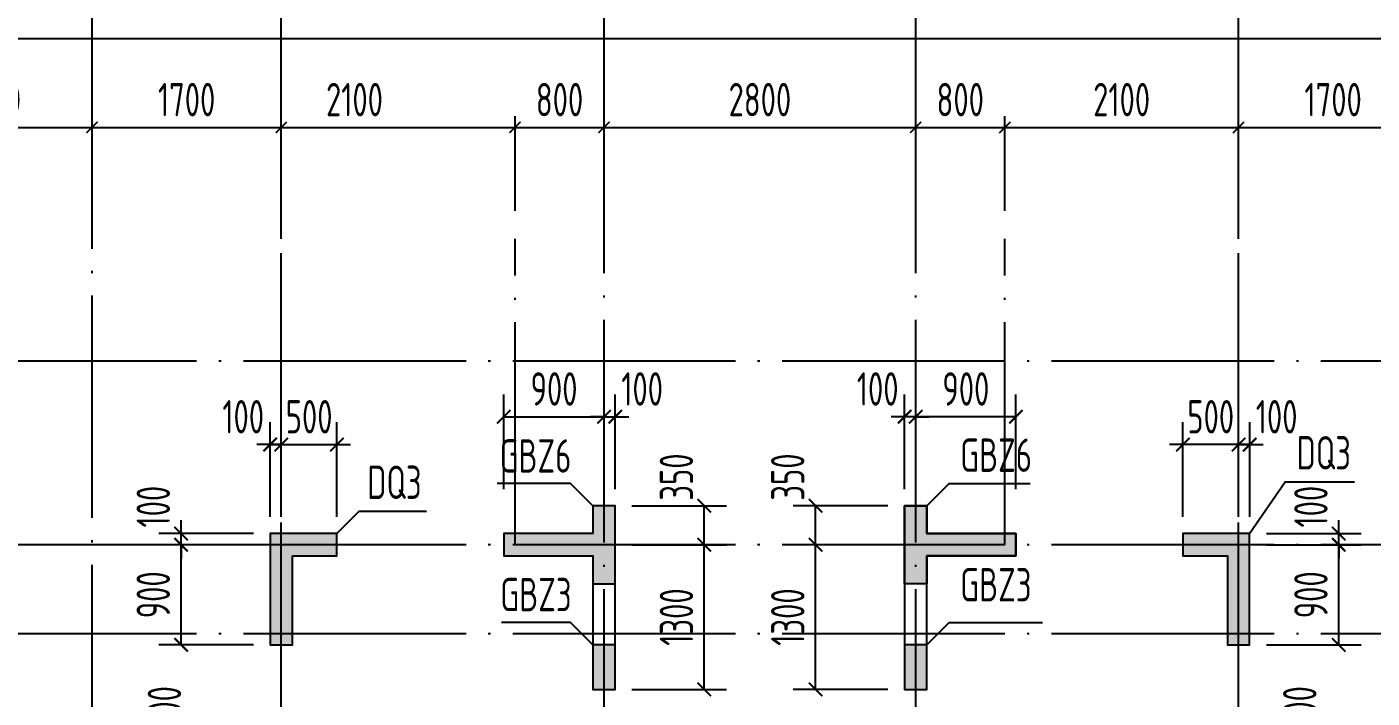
# Model space of a CAD drawing. Extents: x -668857 to 154266, y -275694 to 291306.
# Drawn here: x -332796 to -320711, y 2647 to 8679 of the extents above; entities that cross this region are included whole.
import ezdxf
from ezdxf.enums import TextEntityAlignment as Align

# ---------------------------------------------------------------- set-up
doc = ezdxf.new("R2010")
doc.units = 0
doc.header["$LTSCALE"] = 1000
doc.linetypes.add('DOTE', pattern=[2.42, 2, -0.2, 0.02, -0.2])
doc.layers.get('0').update_dxf_attribs({"linetype": 'CONTINUOUS'})
doc.layers.get('DEFPOINTS').update_dxf_attribs({"linetype": 'CONTINUOUS'})
for name, color, linetype in [('A-AXIS', 1, 'CONTINUOUS'), ('A-DOTE', 10, 'DOTE'), ('S-Q墙实线', 6, 'CONTINUOUS'), ('S-Q墙标注', 3, 'CONTINUOUS'), ('S-X详图填充', 252, 'CONTINUOUS'), ('S-X详图实线', 4, 'CONTINUOUS'), ('S-Y一般标注', 3, 'CONTINUOUS'), ('S-Z柱编号', 6, 'CONTINUOUS')]:
    doc.layers.add(name, color=color, linetype=linetype)
doc.styles.add('TSSD_DIMENSION', font='Tssdeng.shx', dxfattribs={"width": 0.7, "bigfont": 'tssdchn.shx'})
doc.styles.add('TSSD_REIN', font='tssdeng.shx', dxfattribs={"width": 0.7, "height": 300, "bigfont": 'tssdchn.shx'})
doc.styles.add('结构文字', font='zstxt.shx', dxfattribs={"width": 0.7, "bigfont": 'zshz.shx'})
doc.dimstyles.new('STRUCK', dxfattribs={"dimtxt": 400, "dimasz": 121, "dimexe": 200, "dimexo": 150, "dimgap": 115, "dimtad": 1, "dimdec": 0, "dimdsep": 46, "dimtxsty": '结构文字', "dimblk": 'ARCHTICK', "dimcen": 400, "dimclrd": 3, "dimclre": 3, "dimclrt": 7, "dimadec": 0, "dimazin": 0, "dimtfac": 1, "dimtdec": 0, "dimtix": 1, "dimtmove": 2, "dimatfit": 3, "dimldrblk": '_DIMX', "dimfxl": 0, "dimtolj": 1, "dimtzin": 0, "dimarcsym": 0})
doc.dimstyles.new('TSSD_100_100', dxfattribs={"dimtxt": 300, "dimasz": 100, "dimexe": 100, "dimexo": 250, "dimgap": 100, "dimtad": 1, "dimdec": 0, "dimzin": 0, "dimdsep": 46, "dimtxsty": 'TSSD_DIMENSION', "dimblk": 'ARCHTICK', "dimcen": 0, "dimdle": 100, "dimclrt": 7, "dimadec": 0, "dimazin": 0, "dimtfac": 1, "dimtdec": 0, "dimtix": 1, "dimtmove": 2, "dimatfit": 3, "dimldrblk": 'ARCHTICK', "dimfxl": 0, "dimtolj": 1, "dimtzin": 0, "dimarcsym": 0})

# ---------------------------------------------------------------- blocks, each defined once
blk = doc.blocks.new('_ArchTick')
at = {"color": 0, "linetype": 'ByBlock', "const_width": 0.15}
blk.add_lwpolyline([(-0.5, -0.5), (0.5, 0.5)], dxfattribs=at)
blk = doc.blocks.new('*D153')
at = {"layer": 'DEFPOINTS', "color": 0}
for p in [(11100, 19250), (9300, 18250), (11100, 18250)]:
    blk.add_point(p, dxfattribs=at)
at = {"layer": 'S-Y一般标注', "color": 0, "lineweight": -2}
for p, q in [((9300, 18500), (9300, 19350)), ((11100, 18500), (11100, 19350)), ((9200, 19250), (11200, 19250))]:
    blk.add_line(p, q, dxfattribs=at)
at = {"layer": 'S-Y一般标注', "color": 0, "lineweight": -2, "xscale": 100, "yscale": 100, "zscale": 100, "rotation": 180}
blk.add_blockref('_ArchTick', (9300, 19250), dxfattribs=at)
at = {"layer": 'S-Y一般标注', "color": 0, "lineweight": -2, "xscale": 100, "yscale": 100, "zscale": 100}
blk.add_blockref('_ArchTick', (11100, 19250), dxfattribs=at)
at = {"layer": 'S-Y一般标注', "color": 7, "insert": (10200, 19500), "char_height": 300, "attachment_point": 5, "style": 'TSSD_DIMENSION'}
blk.add_mtext('\\A1;1800', dxfattribs=at)
blk = doc.blocks.new('*D154')
at = {"layer": 'DEFPOINTS', "color": 0}
for p in [(12800, 19250), (11100, 18250), (12800, 18250)]:
    blk.add_point(p, dxfattribs=at)
at = {"layer": 'S-Y一般标注', "color": 0, "lineweight": -2}
for p, q in [((11100, 18500), (11100, 19350)), ((12800, 18500), (12800, 19350)), ((11000, 19250), (12900, 19250))]:
    blk.add_line(p, q, dxfattribs=at)
at = {"layer": 'S-Y一般标注', "color": 0, "lineweight": -2, "xscale": 100, "yscale": 100, "zscale": 100, "rotation": 180}
blk.add_blockref('_ArchTick', (11100, 19250), dxfattribs=at)
at = {"layer": 'S-Y一般标注', "color": 0, "lineweight": -2, "xscale": 100, "yscale": 100, "zscale": 100}
blk.add_blockref('_ArchTick', (12800, 19250), dxfattribs=at)
at = {"layer": 'S-Y一般标注', "color": 7, "insert": (11950, 19500), "char_height": 300, "attachment_point": 5, "style": 'TSSD_DIMENSION'}
blk.add_mtext('\\A1;1700', dxfattribs=at)
blk = doc.blocks.new('*D155')
at = {"layer": 'DEFPOINTS', "color": 0}
for p in [(14900, 19250), (12800, 18250), (14900, 18250)]:
    blk.add_point(p, dxfattribs=at)
at = {"layer": 'S-Y一般标注', "color": 0, "lineweight": -2}
for p, q in [((12800, 18500), (12800, 19350)), ((14900, 18500), (14900, 19350)), ((12700, 19250), (15000, 19250))]:
    blk.add_line(p, q, dxfattribs=at)
at = {"layer": 'S-Y一般标注', "color": 0, "lineweight": -2, "xscale": 100, "yscale": 100, "zscale": 100, "rotation": 180}
blk.add_blockref('_ArchTick', (12800, 19250), dxfattribs=at)
at = {"layer": 'S-Y一般标注', "color": 0, "lineweight": -2, "xscale": 100, "yscale": 100, "zscale": 100}
blk.add_blockref('_ArchTick', (14900, 19250), dxfattribs=at)
at = {"layer": 'S-Y一般标注', "color": 7, "insert": (13458, 19500), "char_height": 300, "attachment_point": 5, "style": 'TSSD_DIMENSION'}
blk.add_mtext('\\A1;2100', dxfattribs=at)
blk = doc.blocks.new('*D156')
at = {"layer": 'DEFPOINTS', "color": 0}
for p in [(18500, 19250), (15700, 18250), (18500, 18250)]:
    blk.add_point(p, dxfattribs=at)
at = {"layer": 'S-Y一般标注', "color": 0, "lineweight": -2}
for p, q in [((15700, 18500), (15700, 19350)), ((18500, 18500), (18500, 19350)), ((15600, 19250), (18600, 19250))]:
    blk.add_line(p, q, dxfattribs=at)
at = {"layer": 'S-Y一般标注', "color": 0, "lineweight": -2, "xscale": 100, "yscale": 100, "zscale": 100, "rotation": 180}
blk.add_blockref('_ArchTick', (15700, 19250), dxfattribs=at)
at = {"layer": 'S-Y一般标注', "color": 0, "lineweight": -2, "xscale": 100, "yscale": 100, "zscale": 100}
blk.add_blockref('_ArchTick', (18500, 19250), dxfattribs=at)
at = {"layer": 'S-Y一般标注', "color": 7, "insert": (17100, 19500), "char_height": 300, "attachment_point": 5, "style": 'TSSD_DIMENSION'}
blk.add_mtext('\\A1;2800', dxfattribs=at)
blk = doc.blocks.new('*D157')
at = {"layer": 'DEFPOINTS', "color": 0}
for p in [(19300, 19250), (18500, 18250), (19300, 18250)]:
    blk.add_point(p, dxfattribs=at)
at = {"layer": 'S-Y一般标注', "color": 0, "lineweight": -2}
for p, q in [((18500, 18500), (18500, 19350)), ((19300, 18500), (19300, 19350)), ((18400, 19250), (19400, 19250))]:
    blk.add_line(p, q, dxfattribs=at)
at = {"layer": 'S-Y一般标注', "color": 0, "lineweight": -2, "xscale": 100, "yscale": 100, "zscale": 100, "rotation": 180}
blk.add_blockref('_ArchTick', (18500, 19250), dxfattribs=at)
at = {"layer": 'S-Y一般标注', "color": 0, "lineweight": -2, "xscale": 100, "yscale": 100, "zscale": 100}
blk.add_blockref('_ArchTick', (19300, 19250), dxfattribs=at)
at = {"layer": 'S-Y一般标注', "color": 7, "insert": (18900, 19500), "char_height": 300, "attachment_point": 5, "style": 'TSSD_DIMENSION'}
blk.add_mtext('\\A1;800', dxfattribs=at)
blk = doc.blocks.new('*D158')
at = {"layer": 'DEFPOINTS', "color": 0}
for p in [(23100, 19250), (21400, 18250), (23100, 18250)]:
    blk.add_point(p, dxfattribs=at)
at = {"layer": 'S-Y一般标注', "color": 0, "lineweight": -2}
for p, q in [((21400, 18500), (21400, 19350)), ((23100, 18500), (23100, 19350)), ((21300, 19250), (23200, 19250))]:
    blk.add_line(p, q, dxfattribs=at)
at = {"layer": 'S-Y一般标注', "color": 0, "lineweight": -2, "xscale": 100, "yscale": 100, "zscale": 100, "rotation": 180}
blk.add_blockref('_ArchTick', (21400, 19250), dxfattribs=at)
at = {"layer": 'S-Y一般标注', "color": 0, "lineweight": -2, "xscale": 100, "yscale": 100, "zscale": 100}
blk.add_blockref('_ArchTick', (23100, 19250), dxfattribs=at)
at = {"layer": 'S-Y一般标注', "color": 7, "insert": (22250, 19500), "char_height": 300, "attachment_point": 5, "style": 'TSSD_DIMENSION'}
blk.add_mtext('\\A1;1700', dxfattribs=at)
blk = doc.blocks.new('*D173')
at = {"layer": 'DEFPOINTS', "color": 0}
for p in [(54600, 20050), (4600, 18250), (54600, 18250)]:
    blk.add_point(p, dxfattribs=at)
at = {"layer": 'S-Y一般标注', "color": 0, "lineweight": -2}
for p, q in [((4600, 18500), (4600, 20150)), ((54600, 18500), (54600, 20150)), ((4500, 20050), (54700, 20050))]:
    blk.add_line(p, q, dxfattribs=at)
at = {"layer": 'S-Y一般标注', "color": 0, "lineweight": -2, "xscale": 100, "yscale": 100, "zscale": 100, "rotation": 180}
blk.add_blockref('_ArchTick', (4600, 20050), dxfattribs=at)
at = {"layer": 'S-Y一般标注', "color": 0, "lineweight": -2, "xscale": 100, "yscale": 100, "zscale": 100}
blk.add_blockref('_ArchTick', (54600, 20050), dxfattribs=at)
at = {"layer": 'S-Y一般标注', "color": 7, "insert": (29600, 20300), "char_height": 300, "attachment_point": 5, "style": 'TSSD_DIMENSION'}
blk.add_mtext('\\A1;50000', dxfattribs=at)
blk = doc.blocks.new('*D184')
at = {"layer": 'DEFPOINTS', "color": 0}
for p in [(15700, 19250), (14900, 18250), (15700, 18250)]:
    blk.add_point(p, dxfattribs=at)
at = {"layer": 'S-Y一般标注', "color": 0, "lineweight": -2}
for p, q in [((14900, 18500), (14900, 19350)), ((15700, 18500), (15700, 19350)), ((14800, 19250), (15800, 19250))]:
    blk.add_line(p, q, dxfattribs=at)
at = {"layer": 'S-Y一般标注', "color": 0, "lineweight": -2, "xscale": 100, "yscale": 100, "zscale": 100, "rotation": 180}
blk.add_blockref('_ArchTick', (14900, 19250), dxfattribs=at)
at = {"layer": 'S-Y一般标注', "color": 0, "lineweight": -2, "xscale": 100, "yscale": 100, "zscale": 100}
blk.add_blockref('_ArchTick', (15700, 19250), dxfattribs=at)
at = {"layer": 'S-Y一般标注', "color": 7, "insert": (15300, 19500), "char_height": 300, "attachment_point": 5, "style": 'TSSD_DIMENSION'}
blk.add_mtext('\\A1;800', dxfattribs=at)
blk = doc.blocks.new('*D185')
at = {"layer": 'DEFPOINTS', "color": 0}
for p in [(21400, 19250), (19300, 18250), (21400, 18250)]:
    blk.add_point(p, dxfattribs=at)
at = {"layer": 'S-Y一般标注', "color": 0, "lineweight": -2}
for p, q in [((19300, 18500), (19300, 19350)), ((21400, 18500), (21400, 19350)), ((19200, 19250), (21500, 19250))]:
    blk.add_line(p, q, dxfattribs=at)
at = {"layer": 'S-Y一般标注', "color": 0, "lineweight": -2, "xscale": 100, "yscale": 100, "zscale": 100, "rotation": 180}
blk.add_blockref('_ArchTick', (19300, 19250), dxfattribs=at)
at = {"layer": 'S-Y一般标注', "color": 0, "lineweight": -2, "xscale": 100, "yscale": 100, "zscale": 100}
blk.add_blockref('_ArchTick', (21400, 19250), dxfattribs=at)
at = {"layer": 'S-Y一般标注', "color": 7, "insert": (20350, 19500), "char_height": 300, "attachment_point": 5, "style": 'TSSD_DIMENSION'}
blk.add_mtext('\\A1;2100', dxfattribs=at)
blk = doc.blocks.new('*D1697')
at = {"layer": 'DEFPOINTS', "color": 0}
for p in [(-332111, 2325), (-331311, 2325), (-332111, 2225)]:
    blk.add_point(p, dxfattribs=at)
at = {"layer": 'S-Q墙标注', "color": 3, "lineweight": -2}
for p, q in [((-331311, 2325), (-331311, 2446)), ((-331961, 2325), (-331111, 2325)), ((-331311, 2225), (-331311, 2325)), ((-331961, 2225), (-331111, 2225)), ((-331311, 2225), (-331311, 2104))]:
    blk.add_line(p, q, dxfattribs=at)
at = {"layer": 'S-Q墙标注', "color": 3, "lineweight": -2, "xscale": 121, "yscale": 121, "zscale": 121}
for p, rotation in [((-331311, 2325), 270), ((-331311, 2225), 90)]:
    blk.add_blockref('_ArchTick', p, dxfattribs=dict(at, rotation=rotation))
at = {"layer": 'S-Q墙标注', "color": 7, "insert": (-331561, 2567), "char_height": 300, "attachment_point": 5, "rotation": 90, "style": 'TSSD_REIN'}
blk.add_mtext('\\A1;100', dxfattribs=at)
blk = doc.blocks.new('_DIMX')
blk.add_line((-150, 0), (150, 0))
at = {"const_width": 50}
blk.add_lwpolyline([(-70, -70), (70, 70)], dxfattribs=at)
blk = doc.blocks.new('*D1704')
at = {"layer": 'DEFPOINTS', "color": 0}
for p in [(-331411, 4025), (-330611, 4025), (-330611, 3125)]:
    blk.add_point(p, dxfattribs=at)
at = {"layer": 'S-Q墙标注', "color": 3, "lineweight": -2}
for p, q in [((-330761, 4025), (-331611, 4025)), ((-331411, 3125), (-331411, 4025)), ((-330761, 3125), (-331611, 3125))]:
    blk.add_line(p, q, dxfattribs=at)
at = {"layer": 'S-Q墙标注', "color": 3, "lineweight": -2, "xscale": 121, "yscale": 121, "zscale": 121}
for p, rotation in [((-331411, 4025), 90), ((-331411, 3125), 270)]:
    blk.add_blockref('_ArchTick', p, dxfattribs=dict(at, rotation=rotation))
at = {"layer": 'S-Q墙标注', "color": 7, "insert": (-331661, 3575), "char_height": 300, "attachment_point": 5, "rotation": 90, "style": 'TSSD_REIN'}
blk.add_mtext('\\A1;900', dxfattribs=at)
blk = doc.blocks.new('*D1705')
at = {"layer": 'DEFPOINTS', "color": 0}
for p in [(-331411, 4125), (-330611, 4125), (-330611, 4025)]:
    blk.add_point(p, dxfattribs=at)
at = {"layer": 'S-Q墙标注', "color": 3, "lineweight": -2}
for p, q in [((-331411, 4125), (-331411, 4246)), ((-330761, 4125), (-331611, 4125)), ((-331411, 4025), (-331411, 4125)), ((-330761, 4025), (-331611, 4025)), ((-331411, 4025), (-331411, 3904))]:
    blk.add_line(p, q, dxfattribs=at)
at = {"layer": 'S-Q墙标注', "color": 3, "lineweight": -2, "xscale": 121, "yscale": 121, "zscale": 121}
for p, rotation in [((-331411, 4125), 270), ((-331411, 4025), 90)]:
    blk.add_blockref('_ArchTick', p, dxfattribs=dict(at, rotation=rotation))
at = {"layer": 'S-Q墙标注', "color": 7, "insert": (-331661, 4367), "char_height": 300, "attachment_point": 5, "rotation": 90, "style": 'TSSD_REIN'}
blk.add_mtext('\\A1;100', dxfattribs=at)
blk = doc.blocks.new('*D1706')
at = {"layer": 'DEFPOINTS', "color": 0}
for p in [(-330511, 4925), (-330611, 4125), (-330511, 4125)]:
    blk.add_point(p, dxfattribs=at)
at = {"layer": 'S-Q墙标注', "color": 3, "lineweight": -2}
for p, q in [((-330611, 4275), (-330611, 5125)), ((-330511, 4275), (-330511, 5125)), ((-330611, 4925), (-330732, 4925)), ((-330611, 4925), (-330511, 4925)), ((-330511, 4925), (-330390, 4925))]:
    blk.add_line(p, q, dxfattribs=at)
at = {"layer": 'S-Q墙标注', "color": 3, "lineweight": -2, "xscale": 121, "yscale": 121, "zscale": 121}
blk.add_blockref('_ArchTick', (-330611, 4925), dxfattribs=at)
at = {"layer": 'S-Q墙标注', "color": 3, "lineweight": -2, "xscale": 121, "yscale": 121, "zscale": 121, "rotation": 180}
blk.add_blockref('_ArchTick', (-330511, 4925), dxfattribs=at)
at = {"layer": 'S-Q墙标注', "color": 7, "insert": (-330853, 5175), "char_height": 300, "attachment_point": 5, "style": 'TSSD_REIN'}
blk.add_mtext('\\A1;100', dxfattribs=at)
blk = doc.blocks.new('*D1707')
at = {"layer": 'DEFPOINTS', "color": 0}
for p in [(-330011, 4925), (-330511, 4125), (-330011, 4125)]:
    blk.add_point(p, dxfattribs=at)
at = {"layer": 'S-Q墙标注', "color": 3, "lineweight": -2}
for p, q in [((-330511, 4275), (-330511, 5125)), ((-330011, 4275), (-330011, 5125)), ((-330511, 4925), (-330632, 4925)), ((-330511, 4925), (-330011, 4925)), ((-330011, 4925), (-329890, 4925))]:
    blk.add_line(p, q, dxfattribs=at)
at = {"layer": 'S-Q墙标注', "color": 3, "lineweight": -2, "xscale": 121, "yscale": 121, "zscale": 121}
blk.add_blockref('_ArchTick', (-330511, 4925), dxfattribs=at)
at = {"layer": 'S-Q墙标注', "color": 3, "lineweight": -2, "xscale": 121, "yscale": 121, "zscale": 121, "rotation": 180}
blk.add_blockref('_ArchTick', (-330011, 4925), dxfattribs=at)
at = {"layer": 'S-Q墙标注', "color": 7, "insert": (-330261, 5175), "char_height": 300, "attachment_point": 5, "style": 'TSSD_REIN'}
blk.add_mtext('\\A1;500', dxfattribs=at)
blk = doc.blocks.new('*D1728')
at = {"layer": 'DEFPOINTS', "color": 0}
for p in [(-321111, 2325), (-320311, 2325), (-320311, 2225)]:
    blk.add_point(p, dxfattribs=at)
at = {"layer": 'S-Q墙标注', "color": 3, "lineweight": -2}
for p, q in [((-321111, 2325), (-321111, 2446)), ((-320461, 2325), (-321311, 2325)), ((-321111, 2225), (-321111, 2325)), ((-320461, 2225), (-321311, 2225)), ((-321111, 2225), (-321111, 2104))]:
    blk.add_line(p, q, dxfattribs=at)
at = {"layer": 'S-Q墙标注', "color": 3, "lineweight": -2, "xscale": 121, "yscale": 121, "zscale": 121}
for p, rotation in [((-321111, 2325), 270), ((-321111, 2225), 90)]:
    blk.add_blockref('_ArchTick', p, dxfattribs=dict(at, rotation=rotation))
at = {"layer": 'S-Q墙标注', "color": 7, "insert": (-321361, 2567), "char_height": 300, "attachment_point": 5, "rotation": 90, "style": 'TSSD_REIN'}
blk.add_mtext('\\A1;100', dxfattribs=at)
blk = doc.blocks.new('*D1735')
at = {"layer": 'DEFPOINTS', "color": 0}
for p in [(-321811, 4025), (-321011, 4025), (-321811, 3125)]:
    blk.add_point(p, dxfattribs=at)
at = {"layer": 'S-Q墙标注', "color": 3, "lineweight": -2}
for p, q in [((-321661, 4025), (-320811, 4025)), ((-321011, 3125), (-321011, 4025)), ((-321661, 3125), (-320811, 3125))]:
    blk.add_line(p, q, dxfattribs=at)
at = {"layer": 'S-Q墙标注', "color": 3, "lineweight": -2, "xscale": 121, "yscale": 121, "zscale": 121}
for p, rotation in [((-321011, 4025), 90), ((-321011, 3125), 270)]:
    blk.add_blockref('_ArchTick', p, dxfattribs=dict(at, rotation=rotation))
at = {"layer": 'S-Q墙标注', "color": 7, "insert": (-321261, 3575), "char_height": 300, "attachment_point": 5, "rotation": 90, "style": 'TSSD_REIN'}
blk.add_mtext('\\A1;900', dxfattribs=at)
blk = doc.blocks.new('*D1736')
at = {"layer": 'DEFPOINTS', "color": 0}
for p in [(-321811, 4125), (-321011, 4125), (-321811, 4025)]:
    blk.add_point(p, dxfattribs=at)
at = {"layer": 'S-Q墙标注', "color": 3, "lineweight": -2}
for p, q in [((-321011, 4125), (-321011, 4246)), ((-321661, 4125), (-320811, 4125)), ((-321011, 4025), (-321011, 4125)), ((-321661, 4025), (-320811, 4025)), ((-321011, 4025), (-321011, 3904))]:
    blk.add_line(p, q, dxfattribs=at)
at = {"layer": 'S-Q墙标注', "color": 3, "lineweight": -2, "xscale": 121, "yscale": 121, "zscale": 121}
for p, rotation in [((-321011, 4125), 270), ((-321011, 4025), 90)]:
    blk.add_blockref('_ArchTick', p, dxfattribs=dict(at, rotation=rotation))
at = {"layer": 'S-Q墙标注', "color": 7, "insert": (-321261, 4367), "char_height": 300, "attachment_point": 5, "rotation": 90, "style": 'TSSD_REIN'}
blk.add_mtext('\\A1;100', dxfattribs=at)
blk = doc.blocks.new('*D1737')
at = {"layer": 'DEFPOINTS', "color": 0}
for p in [(-321911, 4925), (-321911, 4125), (-321811, 4125)]:
    blk.add_point(p, dxfattribs=at)
at = {"layer": 'S-Q墙标注', "color": 3, "lineweight": -2}
for p, q in [((-321911, 4275), (-321911, 5125)), ((-321811, 4275), (-321811, 5125)), ((-321911, 4925), (-322032, 4925)), ((-321811, 4925), (-321911, 4925)), ((-321811, 4925), (-321690, 4925))]:
    blk.add_line(p, q, dxfattribs=at)
at = {"layer": 'S-Q墙标注', "color": 3, "lineweight": -2, "xscale": 121, "yscale": 121, "zscale": 121}
blk.add_blockref('_ArchTick', (-321911, 4925), dxfattribs=at)
at = {"layer": 'S-Q墙标注', "color": 3, "lineweight": -2, "xscale": 121, "yscale": 121, "zscale": 121, "rotation": 180}
blk.add_blockref('_ArchTick', (-321811, 4925), dxfattribs=at)
at = {"layer": 'S-Q墙标注', "color": 7, "insert": (-321569, 5175), "char_height": 300, "attachment_point": 5, "style": 'TSSD_REIN'}
blk.add_mtext('\\A1;100', dxfattribs=at)
blk = doc.blocks.new('*D1738')
at = {"layer": 'DEFPOINTS', "color": 0}
for p in [(-322411, 4925), (-322411, 4125), (-321911, 4125)]:
    blk.add_point(p, dxfattribs=at)
at = {"layer": 'S-Q墙标注', "color": 3, "lineweight": -2}
for p, q in [((-322411, 4275), (-322411, 5125)), ((-321911, 4275), (-321911, 5125)), ((-322411, 4925), (-322532, 4925)), ((-321911, 4925), (-322411, 4925)), ((-321911, 4925), (-321790, 4925))]:
    blk.add_line(p, q, dxfattribs=at)
at = {"layer": 'S-Q墙标注', "color": 3, "lineweight": -2, "xscale": 121, "yscale": 121, "zscale": 121}
blk.add_blockref('_ArchTick', (-322411, 4925), dxfattribs=at)
at = {"layer": 'S-Q墙标注', "color": 3, "lineweight": -2, "xscale": 121, "yscale": 121, "zscale": 121, "rotation": 180}
blk.add_blockref('_ArchTick', (-321911, 4925), dxfattribs=at)
at = {"layer": 'S-Q墙标注', "color": 7, "insert": (-322161, 5175), "char_height": 300, "attachment_point": 5, "style": 'TSSD_REIN'}
blk.add_mtext('\\A1;500', dxfattribs=at)
blk = doc.blocks.new('*D2051')
at = {"layer": 'DEFPOINTS', "color": 0}
for p in [(-327511, 4025), (-326711, 4025), (-327511, 2725)]:
    blk.add_point(p, dxfattribs=at)
at = {"layer": 'S-Q墙标注', "color": 3, "lineweight": -2}
for p, q in [((-327361, 4025), (-326511, 4025)), ((-326711, 2725), (-326711, 4025)), ((-327361, 2725), (-326511, 2725))]:
    blk.add_line(p, q, dxfattribs=at)
at = {"layer": 'S-Q墙标注', "color": 3, "lineweight": -2, "xscale": 121, "yscale": 121, "zscale": 121}
for p, rotation in [((-326711, 4025), 90), ((-326711, 2725), 270)]:
    blk.add_blockref('_ArchTick', p, dxfattribs=dict(at, rotation=rotation))
at = {"layer": 'S-Q墙标注', "color": 7, "insert": (-326961, 3375), "char_height": 300, "attachment_point": 5, "rotation": 90, "style": 'TSSD_REIN'}
blk.add_mtext('\\A1;1300', dxfattribs=at)
blk = doc.blocks.new('*D2052')
at = {"layer": 'DEFPOINTS', "color": 0}
for p in [(-327511, 4375), (-326711, 4375), (-327511, 4025)]:
    blk.add_point(p, dxfattribs=at)
at = {"layer": 'S-Q墙标注', "color": 3, "lineweight": -2}
for p, q in [((-327361, 4375), (-326511, 4375)), ((-326711, 4025), (-326711, 4375)), ((-327361, 4025), (-326511, 4025))]:
    blk.add_line(p, q, dxfattribs=at)
at = {"layer": 'S-Q墙标注', "color": 3, "lineweight": -2, "xscale": 121, "yscale": 121, "zscale": 121}
for p, rotation in [((-326711, 4375), 90), ((-326711, 4025), 270)]:
    blk.add_blockref('_ArchTick', p, dxfattribs=dict(at, rotation=rotation))
at = {"layer": 'S-Q墙标注', "color": 7, "insert": (-326961, 4633), "char_height": 300, "attachment_point": 5, "rotation": 90, "style": 'TSSD_REIN'}
blk.add_mtext('\\A1;350', dxfattribs=at)
blk = doc.blocks.new('*D2053')
at = {"layer": 'DEFPOINTS', "color": 0}
for p in [(-327611, 5175), (-328512, 4375), (-327611, 4375)]:
    blk.add_point(p, dxfattribs=at)
at = {"layer": 'S-Q墙标注', "color": 3, "lineweight": -2}
for p, q in [((-328512, 4525), (-328512, 5375)), ((-327611, 4525), (-327611, 5375)), ((-328512, 5175), (-327611, 5175))]:
    blk.add_line(p, q, dxfattribs=at)
at = {"layer": 'S-Q墙标注', "color": 3, "lineweight": -2, "xscale": 121, "yscale": 121, "zscale": 121, "rotation": 180}
blk.add_blockref('_ArchTick', (-328512, 5175), dxfattribs=at)
at = {"layer": 'S-Q墙标注', "color": 3, "lineweight": -2, "xscale": 121, "yscale": 121, "zscale": 121}
blk.add_blockref('_ArchTick', (-327611, 5175), dxfattribs=at)
at = {"layer": 'S-Q墙标注', "color": 7, "insert": (-328061, 5425), "char_height": 300, "attachment_point": 5, "style": 'TSSD_REIN'}
blk.add_mtext('\\A1;900', dxfattribs=at)
blk = doc.blocks.new('*D2054')
at = {"layer": 'DEFPOINTS', "color": 0}
for p in [(-327511, 5175), (-327611, 4375), (-327511, 4375)]:
    blk.add_point(p, dxfattribs=at)
at = {"layer": 'S-Q墙标注', "color": 3, "lineweight": -2}
for p, q in [((-327611, 4525), (-327611, 5375)), ((-327511, 4525), (-327511, 5375)), ((-327611, 5175), (-327732, 5175)), ((-327611, 5175), (-327511, 5175)), ((-327511, 5175), (-327390, 5175))]:
    blk.add_line(p, q, dxfattribs=at)
at = {"layer": 'S-Q墙标注', "color": 3, "lineweight": -2, "xscale": 121, "yscale": 121, "zscale": 121}
blk.add_blockref('_ArchTick', (-327611, 5175), dxfattribs=at)
at = {"layer": 'S-Q墙标注', "color": 3, "lineweight": -2, "xscale": 121, "yscale": 121, "zscale": 121, "rotation": 180}
blk.add_blockref('_ArchTick', (-327511, 5175), dxfattribs=at)
at = {"layer": 'S-Q墙标注', "color": 7, "insert": (-327269, 5425), "char_height": 300, "attachment_point": 5, "style": 'TSSD_REIN'}
blk.add_mtext('\\A1;100', dxfattribs=at)
blk = doc.blocks.new('*D2055')
at = {"layer": 'DEFPOINTS', "color": 0}
for p in [(-325711, 4025), (-324911, 4025), (-324911, 2725)]:
    blk.add_point(p, dxfattribs=at)
at = {"layer": 'S-Q墙标注', "color": 3, "lineweight": -2}
for p, q in [((-325061, 4025), (-325911, 4025)), ((-325711, 2725), (-325711, 4025)), ((-325061, 2725), (-325911, 2725))]:
    blk.add_line(p, q, dxfattribs=at)
at = {"layer": 'S-Q墙标注', "color": 3, "lineweight": -2, "xscale": 121, "yscale": 121, "zscale": 121}
for p, rotation in [((-325711, 4025), 90), ((-325711, 2725), 270)]:
    blk.add_blockref('_ArchTick', p, dxfattribs=dict(at, rotation=rotation))
at = {"layer": 'S-Q墙标注', "color": 7, "insert": (-325961, 3375), "char_height": 300, "attachment_point": 5, "rotation": 90, "style": 'TSSD_REIN'}
blk.add_mtext('\\A1;1300', dxfattribs=at)
blk = doc.blocks.new('*D2056')
at = {"layer": 'DEFPOINTS', "color": 0}
for p in [(-325711, 4375), (-324911, 4375), (-324911, 4025)]:
    blk.add_point(p, dxfattribs=at)
at = {"layer": 'S-Q墙标注', "color": 3, "lineweight": -2}
for p, q in [((-325061, 4375), (-325911, 4375)), ((-325711, 4025), (-325711, 4375)), ((-325061, 4025), (-325911, 4025))]:
    blk.add_line(p, q, dxfattribs=at)
at = {"layer": 'S-Q墙标注', "color": 3, "lineweight": -2, "xscale": 121, "yscale": 121, "zscale": 121}
for p, rotation in [((-325711, 4375), 90), ((-325711, 4025), 270)]:
    blk.add_blockref('_ArchTick', p, dxfattribs=dict(at, rotation=rotation))
at = {"layer": 'S-Q墙标注', "color": 7, "insert": (-325961, 4633), "char_height": 300, "attachment_point": 5, "rotation": 90, "style": 'TSSD_REIN'}
blk.add_mtext('\\A1;350', dxfattribs=at)
blk = doc.blocks.new('*D2057')
at = {"layer": 'DEFPOINTS', "color": 0}
for p in [(-324811, 5175), (-324811, 4375), (-323911, 4375)]:
    blk.add_point(p, dxfattribs=at)
at = {"layer": 'S-Q墙标注', "color": 3, "lineweight": -2}
for p, q in [((-324811, 4525), (-324811, 5375)), ((-323911, 4525), (-323911, 5375)), ((-323911, 5175), (-324811, 5175))]:
    blk.add_line(p, q, dxfattribs=at)
at = {"layer": 'S-Q墙标注', "color": 3, "lineweight": -2, "xscale": 121, "yscale": 121, "zscale": 121, "rotation": 180}
blk.add_blockref('_ArchTick', (-324811, 5175), dxfattribs=at)
at = {"layer": 'S-Q墙标注', "color": 3, "lineweight": -2, "xscale": 121, "yscale": 121, "zscale": 121}
blk.add_blockref('_ArchTick', (-323911, 5175), dxfattribs=at)
at = {"layer": 'S-Q墙标注', "color": 7, "insert": (-324361, 5425), "char_height": 300, "attachment_point": 5, "style": 'TSSD_REIN'}
blk.add_mtext('\\A1;900', dxfattribs=at)
blk = doc.blocks.new('*D2058')
at = {"layer": 'DEFPOINTS', "color": 0}
for p in [(-324911, 5175), (-324911, 4375), (-324811, 4375)]:
    blk.add_point(p, dxfattribs=at)
at = {"layer": 'S-Q墙标注', "color": 3, "lineweight": -2}
for p, q in [((-324911, 4525), (-324911, 5375)), ((-324811, 4525), (-324811, 5375)), ((-324911, 5175), (-325032, 5175)), ((-324811, 5175), (-324911, 5175)), ((-324811, 5175), (-324690, 5175))]:
    blk.add_line(p, q, dxfattribs=at)
at = {"layer": 'S-Q墙标注', "color": 3, "lineweight": -2, "xscale": 121, "yscale": 121, "zscale": 121}
blk.add_blockref('_ArchTick', (-324911, 5175), dxfattribs=at)
at = {"layer": 'S-Q墙标注', "color": 3, "lineweight": -2, "xscale": 121, "yscale": 121, "zscale": 121, "rotation": 180}
blk.add_blockref('_ArchTick', (-324811, 5175), dxfattribs=at)
at = {"layer": 'S-Q墙标注', "color": 7, "insert": (-325153, 5425), "char_height": 300, "attachment_point": 5, "style": 'TSSD_REIN'}
blk.add_mtext('\\A1;100', dxfattribs=at)
blk = doc.blocks.new('20210726.16395156')
at = {"layer": 'A-AXIS'}
for p, q in [((11100, 18249.9), (11100, 21049.9)), ((12800, 18249.9), (12800, 21049.9)), ((15700, 18249.9), (15700, 21049.9)), ((18500, 18249.9), (18500, 21049.9)), ((21400, 18249.9), (21400, 21049.9))]:
    blk.add_line(p, q, dxfattribs=at)
at = {"layer": 'A-DOTE'}
for p, q in [((11100, 10900), (11100, 18249.9)), ((12800, 13700), (12800, 18249.9)), ((14900, 15500), (14900, 18249.9)), ((15700, 13100.3), (15700, 18249.9)), ((18500, 13100.3), (18500, 18249.9)), ((19300, 15500), (19300, 18249.9)), ((21400, 13700), (21400, 18249.9)), ((55600, 17150), (3600, 17150)), ((55600, 15500), (3600, 15500)), ((55600, 14700), (3600, 14700))]:
    blk.add_line(p, q, dxfattribs=at)
at = {"layer": 'S-Y一般标注'}
for base, p1, p2, picture, middle in [((54600, 20049.9), (4600, 18249.9), (54600, 18249.9), '*D173', (29600, 20299.9)), ((11100, 19249.9), (9300, 18249.9), (11100, 18249.9), '*D153', (10200, 19499.9)), ((12800, 19249.9), (11100, 18249.9), (12800, 18249.9), '*D154', (11950, 19499.9)), ((15700, 19249.9), (14900, 18249.9), (15700, 18249.9), '*D184', (15300, 19499.9)), ((18500, 19249.9), (15700, 18249.9), (18500, 18249.9), '*D156', (17100, 19499.9)), ((19300, 19249.9), (18500, 18249.9), (19300, 18249.9), '*D157', (18900, 19499.9)), ((21400, 19249.9), (19300, 18249.9), (21400, 18249.9), '*D185', (20350, 19499.9)), ((23100, 19249.9), (21400, 18249.9), (23100, 18249.9), '*D158', (22250, 19499.9))]:
    dim = blk.add_linear_dim(base=base, p1=p1, p2=p2, dimstyle='TSSD_100_100', dxfattribs=at)
    dim.commit()
    dim.dimension.update_dxf_attribs({"geometry": picture, "text_midpoint": middle})
dim = blk.add_linear_dim(base=(14900, 19249.9), p1=(12800, 18249.9), p2=(14900, 18249.9), dimstyle='TSSD_100_100', dxfattribs=at)
dim.commit()
dim.dimension.update_dxf_attribs({"geometry": '*D155', "text_midpoint": (13458.1, 19499.9), "dimtype": 160})

msp = doc.modelspace()

# ---------------------------------------------------------------- hatches: boundary and pattern name
at = {"layer": 'S-X详图填充'}
h = msp.add_hatch(color=256, dxfattribs=at)
h.dxf.hatch_style = 1
h.paths.add_polyline_path([(-327711.41, 3674.8), (-327511.41, 3674.8), (-327511.41, 4375.26), (-327711.41, 4375.26), (-327711.41, 4125.26), (-328511.54, 4125.26), (-328511.54, 3925.26), (-327711.41, 3925.26)])
h = msp.add_hatch(color=256, dxfattribs=at)
h.dxf.hatch_style = 1
h.paths.add_polyline_path([(-324711.41, 3674.8), (-324911.41, 3674.8), (-324911.41, 4375.26), (-324711.41, 4375.26), (-324711.41, 4125.26), (-323911.29, 4125.26), (-323911.29, 3925.26), (-324711.41, 3925.26)])
h = msp.add_hatch(color=256, dxfattribs=at)
h.dxf.hatch_style = 1
h.paths.add_polyline_path([(-330411.41, 3925.26), (-330011.5, 3925.26), (-330011.5, 4125.26), (-330611.41, 4125.26), (-330611.41, 3125.26), (-330411.41, 3125.26)])
h = msp.add_hatch(color=256, dxfattribs=at)
h.dxf.hatch_style = 1
h.paths.add_polyline_path([(-321811.41, 4125.26), (-322411.33, 4125.26), (-322411.33, 3925.26), (-322011.41, 3925.26), (-322011.41, 3125.26), (-321811.41, 3125.26)])
h = msp.add_hatch(color=256, dxfattribs=at)
h.dxf.hatch_style = 1
h.paths.add_polyline_path([(-327511.41, 3125.26), (-327711.41, 3125.26), (-327711.41, 2725.26), (-327511.41, 2725.26)])
h = msp.add_hatch(color=256, dxfattribs=at)
h.dxf.hatch_style = 1
h.paths.add_polyline_path([(-324711.41, 3125.26), (-324911.41, 3125.26), (-324911.41, 2725.26), (-324711.41, 2725.26)])

# ---------------------------------------------------------------- linework, layer by layer
at = {"layer": 'S-Q墙实线'}
msp.add_lwpolyline([(-327511.41, 4025.26), (-327511.41, 4375.26), (-327711.41, 4375.26), (-327711.41, 4125.26), (-328511.54, 4125.26), (-328511.54, 3925.26), (-327711.41, 3925.26), (-327711.41, 2725.26), (-327511.41, 2725.26), (-327511.41, 4025.26)], dxfattribs=at)
for points in [[(-324911.41, 4025.26), (-324911.41, 2725.26), (-324711.41, 2725.26), (-324711.41, 3925.26), (-323911.81, 3925.26), (-323911.81, 4125.26), (-324711.41, 4125.26), (-324711.41, 4375.26), (-324911.41, 4375.26)], [(-330411.41, 3925.26), (-330011.5, 3925.26), (-330011.5, 4125.26), (-330611.41, 4125.26), (-330611.41, 3125.26), (-330411.41, 3125.26)], [(-321811.41, 4125.26), (-322411.33, 4125.26), (-322411.33, 3925.26), (-322011.41, 3925.26), (-322011.41, 3125.26), (-321811.41, 3125.26)]]:
    msp.add_lwpolyline(points, close=True, dxfattribs=at)
at = {"layer": 'S-X详图实线'}
for points in [[(-327711.41, 3674.8), (-327511.41, 3674.8), (-327511.41, 4375.26), (-327711.41, 4375.26), (-327711.41, 4125.26), (-328511.54, 4125.26), (-328511.54, 3925.26), (-327711.41, 3925.26), (-327711.41, 3925.26)], [(-324711.41, 3674.8), (-324911.41, 3674.8), (-324911.41, 4375.26), (-324711.41, 4375.26), (-324711.41, 4125.26), (-323911.29, 4125.26), (-323911.29, 3925.26), (-324711.41, 3925.26), (-324711.41, 3925.26)], [(-330411.41, 3925.26), (-330011.5, 3925.26), (-330011.5, 4125.26), (-330611.41, 4125.26), (-330611.41, 3125.26), (-330411.41, 3125.26), (-330411.41, 3925.26)], [(-321811.41, 4125.26), (-322411.33, 4125.26), (-322411.33, 3925.26), (-322011.41, 3925.26), (-322011.41, 3125.26), (-321811.41, 3125.26), (-321811.41, 4125.26)], [(-327511.41, 3125.26), (-327711.41, 3125.26), (-327711.41, 2725.26), (-327511.41, 2725.26), (-327511.41, 3125.26)], [(-324711.41, 3125.26), (-324911.41, 3125.26), (-324911.41, 2725.26), (-324711.41, 2725.26), (-324711.41, 3125.26)]]:
    msp.add_lwpolyline(points, close=True, dxfattribs=at)
at = {"layer": 'S-Z柱编号', "color": 7}
for points in [[(-327711.47, 4375.26), (-327911.47, 4575.26), (-328573.08, 4575.26)], [(-324711.61, 4375.26), (-324511.61, 4575.26), (-323782.45, 4575.26)], [(-321811.41, 4125.26), (-321491.71, 4590.32), (-320870.91, 4590.32)], [(-330011.5, 4125.26), (-329811.5, 4325.26), (-329205.7, 4325.26)], [(-327711.41, 3125.26), (-327911.41, 3325.26), (-328531.5, 3325.26)], [(-324711.41, 3125.26), (-324511.41, 3325.26), (-323671.41, 3325.26)]]:
    msp.add_lwpolyline(points, dxfattribs=at)

# ---------------------------------------------------------------- block references
at = {"layer": 'A-DOTE'}
msp.add_blockref('20210726.16395156', (-343311.41, -11474.79), dxfattribs=at)

# ---------------------------------------------------------------- texts
at = {"layer": 'S-Z柱编号', "color": 7, "style": 'TSSD_REIN', "width": 0.7}
for s, p in [('GBZ6', (-328549.82, 4583.01)), ('GBZ6', (-324411.61, 4589.8)), ('DQ3', (-321389.98, 4611.15)), ('DQ3', (-329738.99, 4346.09)), ('GBZ3', (-324411.41, 3425.26)), ('GBZ3', (-328543.09, 3336.97))]:
    msp.add_text(s, height=300, dxfattribs=at).set_placement(p, align=Align.BOTTOM_LEFT)

# ---------------------------------------------------------------- dimensions: what is measured, and where the dimension line sits
at = {"layer": 'S-Q墙标注'}
for base, p1, p2, picture, middle in [((-327611.42, 5175.26), (-328511.54, 4375.26), (-327611.42, 4375.26), '*D2053', (-328061.48, 5425.26)), ((-330011.5, 4925.26), (-330511.41, 4125.26), (-330011.5, 4125.26), '*D1707', (-330261.45, 5175.26))]:
    dim = msp.add_linear_dim(base=base, p1=p1, p2=p2, dimstyle='STRUCK', override={"dimtxt": 300, "dimgap": 100, "dimtxsty": 'TSSD_REIN'}, dxfattribs=at)
    dim.commit()
    dim.dimension.update_dxf_attribs({"geometry": picture, "text_midpoint": middle})
for base, p1, p2, picture, middle in [((-327511.41, 5175.26), (-327611.42, 4375.26), (-327511.41, 4375.26), '*D2054', (-327269.49, 5425.26)), ((-330511.41, 4925.26), (-330611.41, 4125.26), (-330511.41, 4125.26), '*D1706', (-330853.34, 5175.26))]:
    dim = msp.add_linear_dim(base=base, p1=p1, p2=p2, dimstyle='STRUCK', override={"dimtxt": 300, "dimgap": 100, "dimtxsty": 'TSSD_REIN'}, dxfattribs=at)
    dim.commit()
    dim.dimension.update_dxf_attribs({"geometry": picture, "text_midpoint": middle, "dimtype": 160})
for base, p1, p2, angle, picture, middle in [((-324911.41, 5175.26), (-324811.4, 4375.26), (-324911.41, 4375.26), 180, '*D2058', (-325153.33, 5425.26)), ((-321911.41, 4925.26), (-321811.41, 4125.26), (-321911.41, 4125.26), 180, '*D1737', (-321569.49, 5175.26)), ((-326711.41, 4375.26), (-327511.41, 4025.26), (-327511.41, 4375.26), 90, '*D2052', (-326961.41, 4633.34)), ((-325711.41, 4375.26), (-324911.41, 4025.26), (-324911.41, 4375.26), 90, '*D2056', (-325961.41, 4633.34)), ((-331411.41, 4125.26), (-330611.41, 4025.26), (-330611.41, 4125.26), 90, '*D1705', (-331661.41, 4367.18)), ((-321011.41, 4125.26), (-321811.41, 4025.26), (-321811.41, 4125.26), 90, '*D1736', (-321261.41, 4367.18)), ((-331311.4, 2325.26), (-332111.4, 2225.26), (-332111.4, 2325.26), 90, '*D1697', (-331561.4, 2567.18)), ((-321111.42, 2325.26), (-320311.42, 2225.26), (-320311.42, 2325.26), 90, '*D1728', (-321361.42, 2567.18))]:
    dim = msp.add_linear_dim(base=base, p1=p1, p2=p2, angle=angle, dimstyle='STRUCK', override={"dimtxt": 300, "dimgap": 100, "dimtxsty": 'TSSD_REIN'}, dxfattribs=at)
    dim.commit()
    dim.dimension.update_dxf_attribs({"geometry": picture, "text_midpoint": middle, "dimtype": 160})
for base, p1, p2, angle, picture, middle in [((-324811.4, 5175.26), (-323911.29, 4375.26), (-324811.4, 4375.26), 180, '*D2057', (-324361.34, 5425.26)), ((-322411.33, 4925.26), (-321911.41, 4125.26), (-322411.33, 4125.26), 180, '*D1738', (-322161.37, 5175.26)), ((-331411.41, 4025.26), (-330611.41, 3125.26), (-330611.41, 4025.26), 90, '*D1704', (-331661.41, 3575.26)), ((-326711.41, 4025.26), (-327511.41, 2725.26), (-327511.41, 4025.26), 90, '*D2051', (-326961.41, 3375.26)), ((-325711.41, 4025.26), (-324911.41, 2725.26), (-324911.41, 4025.26), 90, '*D2055', (-325961.41, 3375.26)), ((-321011.41, 4025.26), (-321811.41, 3125.26), (-321811.41, 4025.26), 90, '*D1735', (-321261.41, 3575.26))]:
    dim = msp.add_linear_dim(base=base, p1=p1, p2=p2, angle=angle, dimstyle='STRUCK', override={"dimtxt": 300, "dimgap": 100, "dimtxsty": 'TSSD_REIN'}, dxfattribs=at)
    dim.commit()
    dim.dimension.update_dxf_attribs({"geometry": picture, "text_midpoint": middle})

doc.saveas('drawing.dxf')
